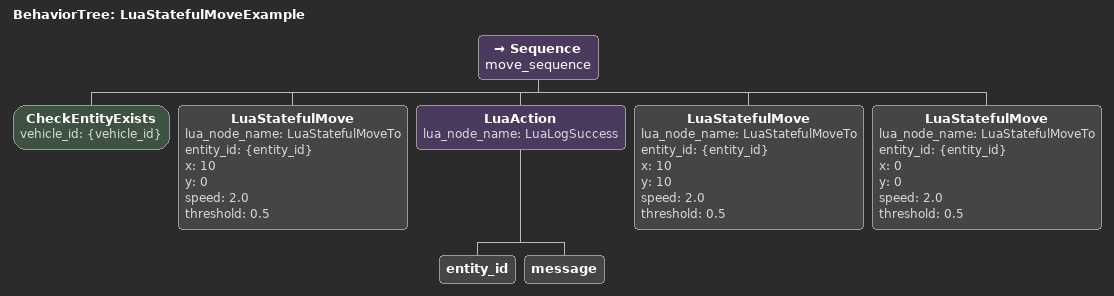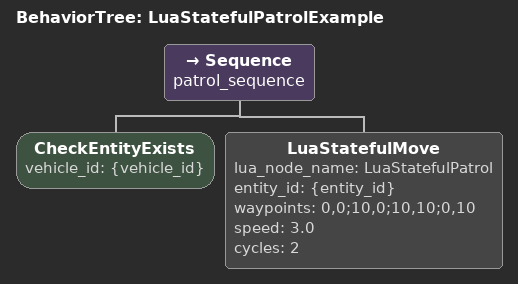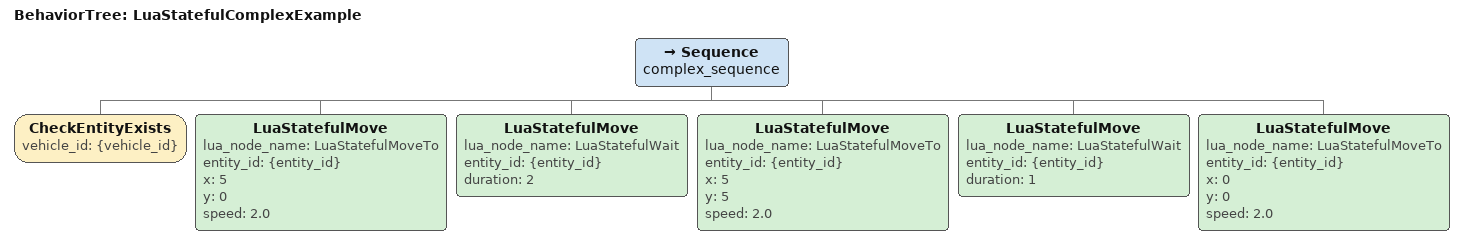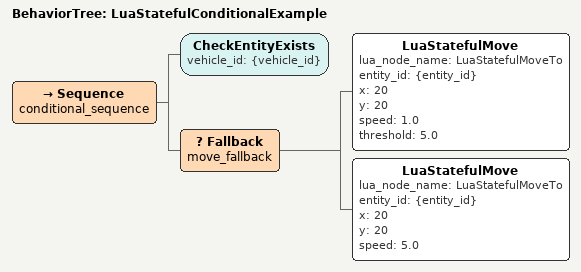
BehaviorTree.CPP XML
<?xml version="1.0"?>
<root main_tree_to_execute="LuaStatefulMoveExample">

    <!-- 示例1: 使用 LuaStatefulMoveTo 实现持续移动 -->
    <BehaviorTree ID="LuaStatefulMoveExample">
        <Sequence name="move_sequence">
            <!-- 检查实体存在 -->
            <CheckEntityExists vehicle_id="{vehicle_id}" />

            <!-- 使用 LuaStatefulMoveTo 移动到目标点 -->
            <!-- 这个节点会在多次 tick 中持续执行，直到到达目标 -->
            <LuaStatefulMove lua_node_name="LuaStatefulMoveTo"
                             entity_id="{entity_id}"
                             x="10"
                             y="0"
                             speed="2.0"
                             threshold="0.5" />

            <!-- 到达后输出日志 -->
            <LuaAction lua_node_name="LuaLogSuccess">
                <entity_id>{entity_id}</entity_id>
                <message>Reached destination (10, 0)</message>
            </LuaAction>

            <!-- 继续移动到下一个点 -->
            <LuaStatefulMove lua_node_name="LuaStatefulMoveTo"
                             entity_id="{entity_id}"
                             x="10"
                             y="10"
                             speed="2.0"
                             threshold="0.5" />

            <!-- 返回起点 -->
            <LuaStatefulMove lua_node_name="LuaStatefulMoveTo"
                             entity_id="{entity_id}"
                             x="0"
                             y="0"
                             speed="2.0"
                             threshold="0.5" />
        </Sequence>
    </BehaviorTree>

    <!-- 示例2: 使用 LuaStatefulPatrol 实现巡逻 -->
    <BehaviorTree ID="LuaStatefulPatrolExample">
        <Sequence name="patrol_sequence">
            <CheckEntityExists vehicle_id="{vehicle_id}" />

            <!-- 巡逻4个路径点，循环2次 -->
            <LuaStatefulMove lua_node_name="LuaStatefulPatrol"
                             entity_id="{entity_id}"
                             waypoints="0,0;10,0;10,10;0,10"
                             speed="3.0"
                             cycles="2" />
        </Sequence>
    </BehaviorTree>

    <!-- 示例3: 组合使用多个有状态节点 -->
    <BehaviorTree ID="LuaStatefulComplexExample">
        <Sequence name="complex_sequence">
            <CheckEntityExists vehicle_id="{vehicle_id}" />

            <!-- 移动到点A -->
            <LuaStatefulMove lua_node_name="LuaStatefulMoveTo"
                             entity_id="{entity_id}"
                             x="5"
                             y="0"
                             speed="2.0" />

            <!-- 等待2秒 -->
            <LuaStatefulMove lua_node_name="LuaStatefulWait"
                             entity_id="{entity_id}"
                             duration="2" />

            <!-- 移动到点B -->
            <LuaStatefulMove lua_node_name="LuaStatefulMoveTo"
                             entity_id="{entity_id}"
                             x="5"
                             y="5"
                             speed="2.0" />

            <!-- 等待1秒 -->
            <LuaStatefulMove lua_node_name="LuaStatefulWait"
                             entity_id="{entity_id}"
                             duration="1" />

            <!-- 返回起点 -->
            <LuaStatefulMove lua_node_name="LuaStatefulMoveTo"
                             entity_id="{entity_id}"
                             x="0"
                             y="0"
                             speed="2.0" />
        </Sequence>
    </BehaviorTree>

    <!-- 示例4: 与条件节点组合 -->
    <BehaviorTree ID="LuaStatefulConditionalExample">
        <Sequence name="conditional_sequence">
            <CheckEntityExists vehicle_id="{vehicle_id}" />

            <!-- 如果距离目标较远，使用快速移动 -->
            <Fallback name="move_fallback">
                <!-- 尝试直接移动（如果已经在附近会立即成功） -->
                <LuaStatefulMove lua_node_name="LuaStatefulMoveTo"
                                 entity_id="{entity_id}"
                                 x="20"
                                 y="20"
                                 speed="1.0"
                                 threshold="5.0" />

                <!-- 否则使用快速移动 -->
                <LuaStatefulMove lua_node_name="LuaStatefulMoveTo"
                                 entity_id="{entity_id}"
                                 x="20"
                                 y="20"
                                 speed="5.0" />
            </Fallback>
        </Sequence>
    </BehaviorTree>

</root>
